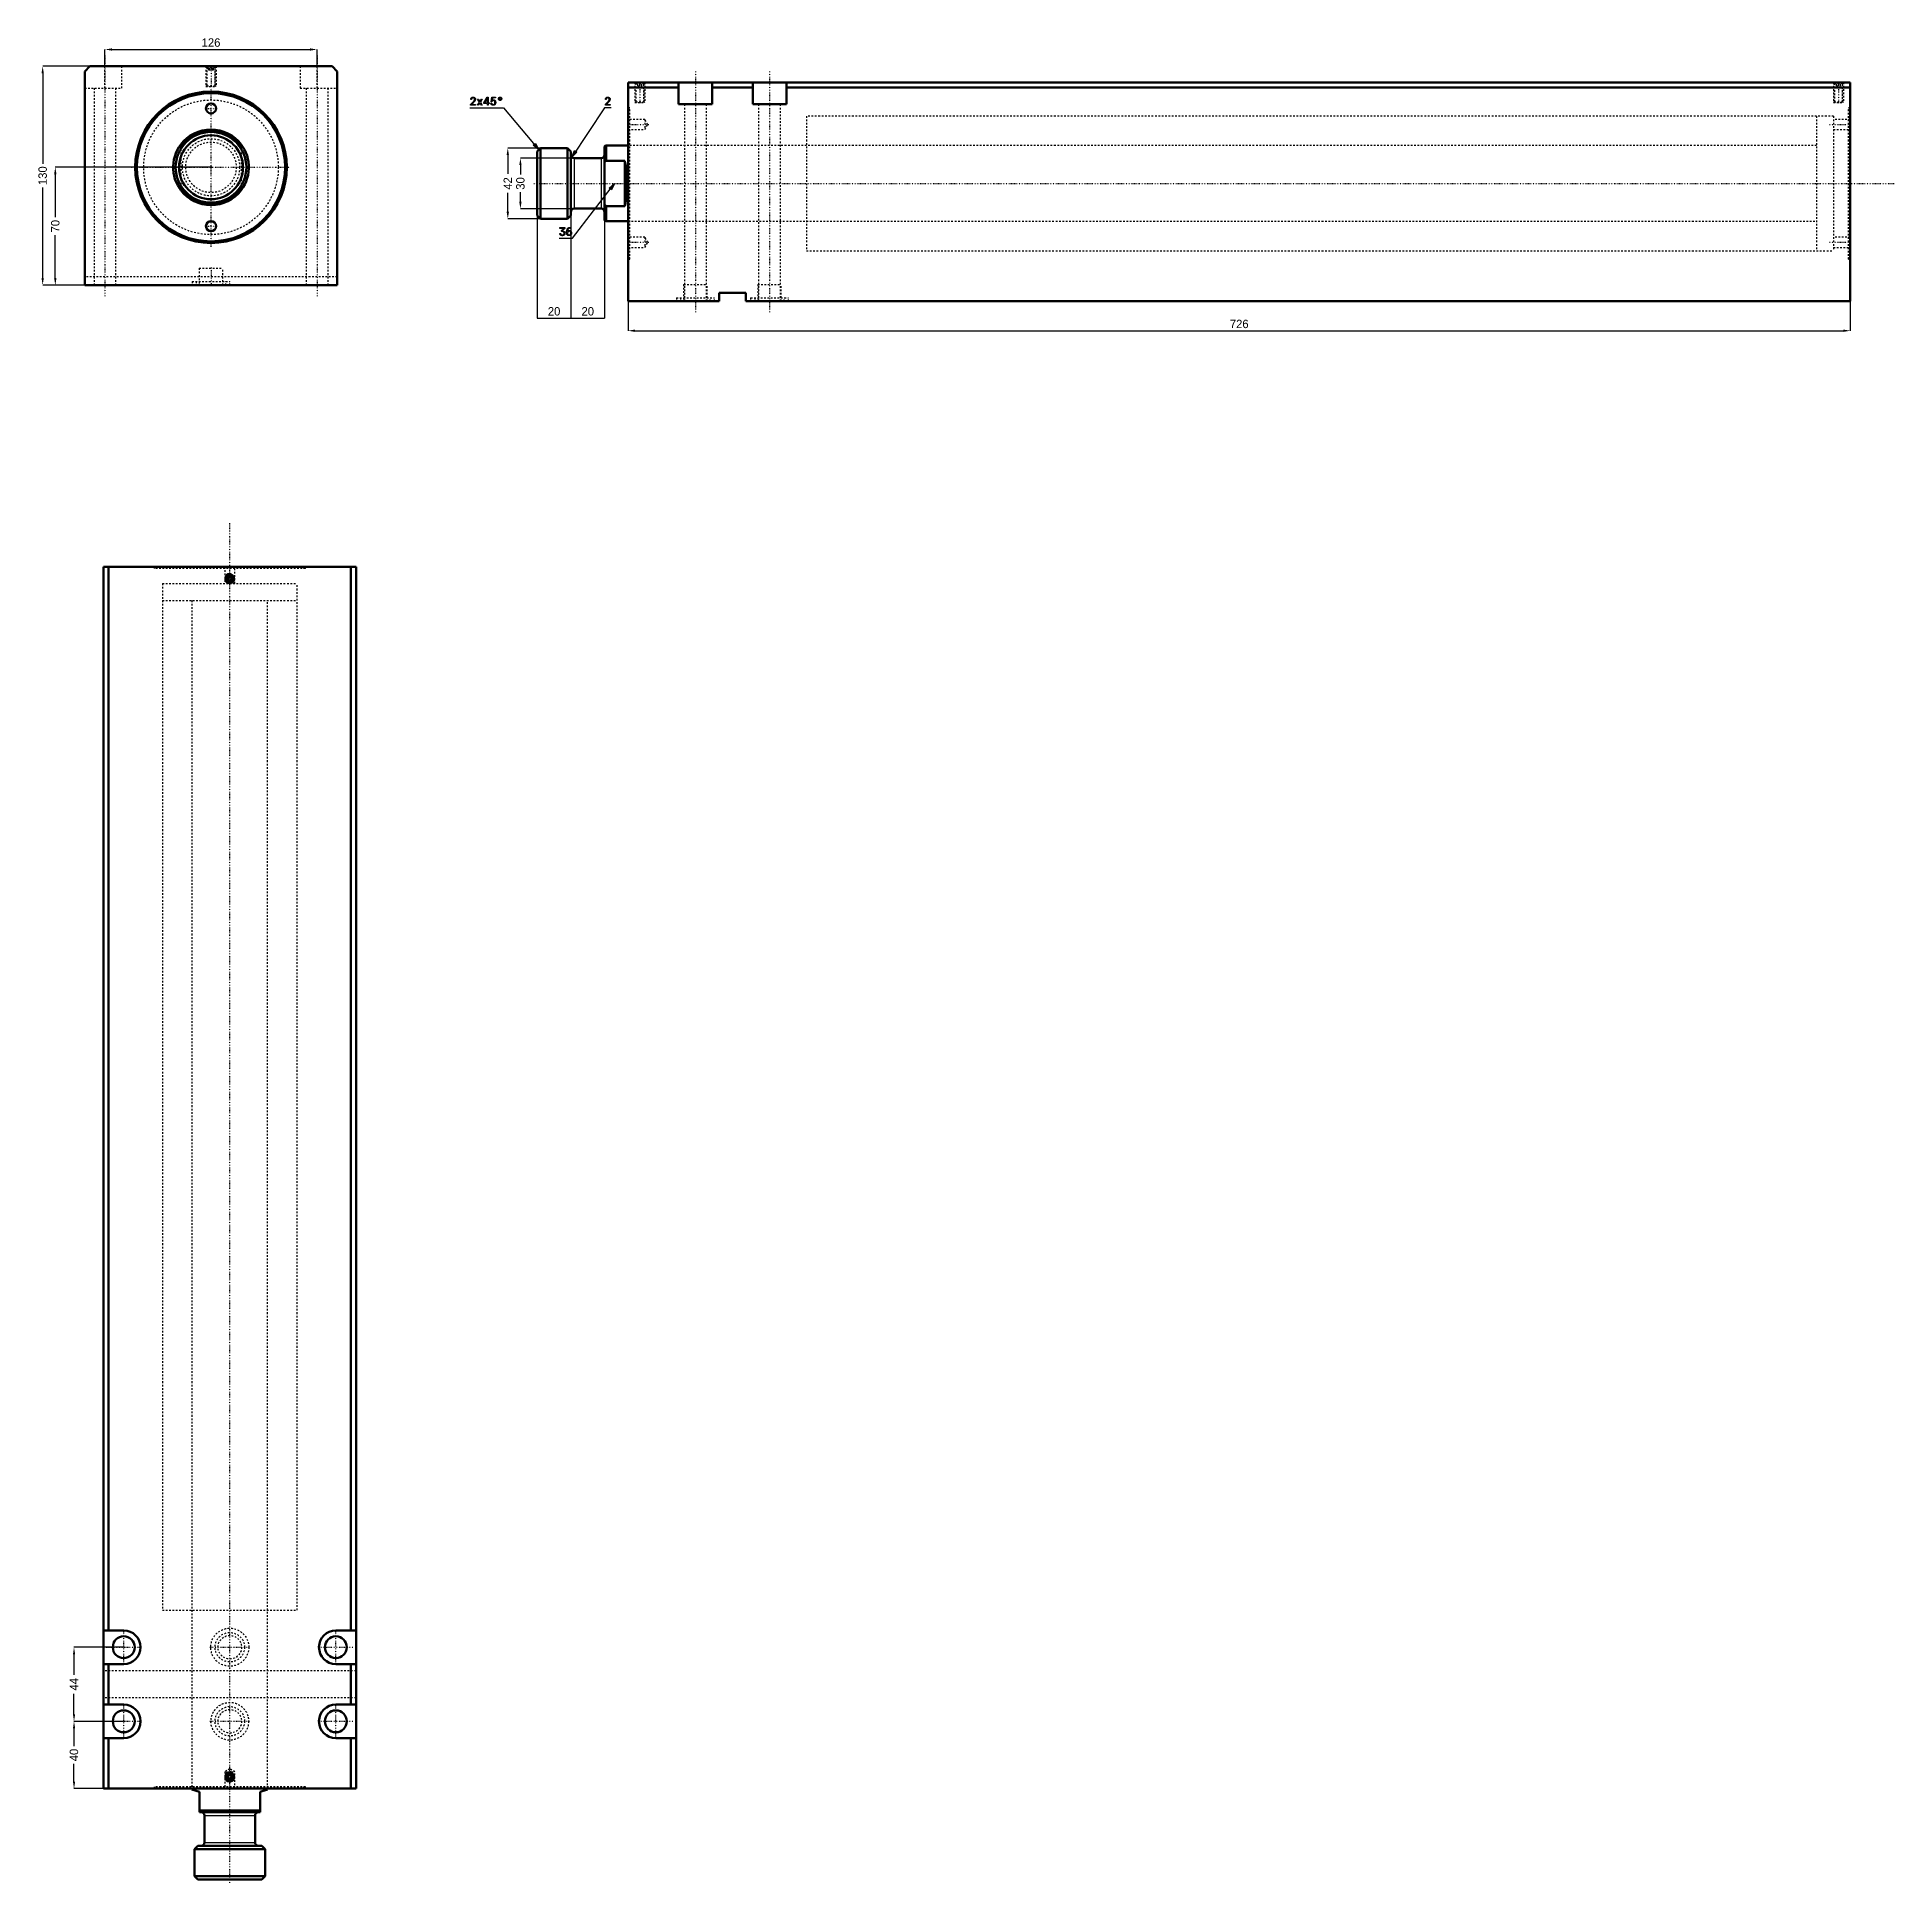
# Model space of a CAD drawing. Header units: millimetres. Extents: x -103 to 1000, y -1019 to 77.
import ezdxf

# ---------------------------------------------------------------- set-up
doc = ezdxf.new("R2010")
doc.units = ezdxf.units.MM
doc.linetypes.add('Center', pattern=[1.5, 0.45, -0.5, 0.05, -0.5])
doc.linetypes.add('Dashed', pattern=[2, 1, -1])
for name, color, linetype, lineweight in [('2d ConnectionPoints', 7, 'Continuous', 50), ('AM_0', 7, 'Continuous', 50), ('AM_4', 3, 'Continuous', 25), ('AM_5', 3, 'Continuous', 25), ('AM_7', 7, 'Center', 25), ('AM_9', 6, 'Dashed', 25)]:
    doc.layers.add(name, color=color, linetype=linetype, lineweight=lineweight)
doc.dimstyles.new('ISO-25', dxfattribs={"dimtxt": 2.5, "dimasz": 2.5, "dimexe": 1.25, "dimexo": 0.625, "dimtad": 1, "dimtxsty": 'Standard', "dimcen": 2.5, "dimadec": 0, "dimazin": 0, "dimtfac": 1, "dimtmove": 0, "dimatfit": 3, "dimfxl": 0, "dimarcsym": 0})

# ---------------------------------------------------------------- blocks, each defined once
blk = doc.blocks.new('1_JECX_MF_TLA_80_600_0_rod__0_in_JECX_MF_160_TLA_80_600_0__0')
at = {"layer": 'AM_0'}
for p, q in [((-18, 10.8), (-18, 13.5)), ((18, 13.5), (18, 10.8)), ((-18, -13.5), (-18, -10.8)), ((18, -10.8), (18, -13.5))]:
    blk.add_line(p, q, dxfattribs=at)
for points in [[(-18, 13.5), (-19.1, 11.9), (-20.1, 10.2), (-20.9, 8.4), (-21.5, 6.5), (-22, 4.6), (-22.3, 2.7), (-22.5, 0.7), (-22.5, -1.2), (-22.3, -3.2), (-21.9, -5.1), (-21.4, -7), (-20.7, -8.8), (-19.8, -10.6), (-18.8, -12.3), (-18, -13.5)], [(18, -13.5), (19.1, -11.9), (20.1, -10.2), (20.9, -8.4), (21.5, -6.5), (22, -4.6), (22.3, -2.7), (22.5, -0.7), (22.5, 1.2), (22.3, 3.2), (21.9, 5.1), (21.4, 7), (20.7, 8.8), (19.8, 10.6), (18.8, 12.3), (18, 13.5)]]:
    blk.add_lwpolyline(points, dxfattribs=at)
for radius in [21, 19]:
    blk.add_circle((0, 0), radius, dxfattribs=at)
for radius, start, end in [(22.5, 36.8699, 143.1301), (22, 35.0968, 144.9032), (22, 215.0968, 324.9032), (22.5, 216.8699, 323.1301)]:
    blk.add_arc((0, 0), radius, start, end, dxfattribs=at)
at = {"layer": 'AM_9'}
for p, q in [((-18, 10.8), (-18, -10.8)), ((18, 10.8), (18, -10.8))]:
    blk.add_line(p, q, dxfattribs=at)
for radius in [17, 15]:
    blk.add_circle((0, 0), radius, dxfattribs=at)
blk = doc.blocks.new('2_JECX_MF_EXLA_80_600_0_body__0_in_JECX_MF_160_TLA_80_600_0__0')
at = {"layer": 'AM_0'}
for p, q in [((-72, 60), (-75, 57)), ((-75, 57), (-75, -70)), ((72, 60), (-72, 60)), ((75, 57), (72, 60)), ((75, -70), (75, 57)), ((-75, -70), (75, -70))]:
    blk.add_line(p, q, dxfattribs=at)
for centre, radius in [((0, 0), 45), ((0, 0), 44), ((0, 35), 3), ((0, -35), 3)]:
    blk.add_circle(centre, radius, dxfattribs=at)
at = {"layer": 'AM_5', "linetype": 'Dashed'}
for p, q in [((-3, 60), (-3, 48)), ((3, 60), (3, 48))]:
    blk.add_line(p, q, dxfattribs=at)
at = {"layer": 'AM_7'}
for p, q in [((-63, 66.5), (-63, -76.5)), ((63, 66.5), (63, -76.5)), ((0, 60.6), (0, 47.4)), ((0, -47.2), (0, 47.2)), ((-3.2, 35), (3.1, 35)), ((-47.2, 0), (47.2, 0)), ((-3.2, -35), (3.1, -35)), ((0, -59.5), (0, -70.5))]:
    blk.add_line(p, q, dxfattribs=at)
at = {"layer": 'AM_9'}
for p, q in [((-63, 47), (-63, 60)), ((-53, 47), (-53, 60)), ((-3, 60), (-2.5, 59.5)), ((-2.5, 59.5), (-2.5, 48.5)), ((-2.5, 59.5), (2.5, 59.5)), ((-1.9, 60), (-2.4, 59.5)), ((-2.4, 59.5), (2.4, 59.5)), ((-2.4, 59.5), (-2.4, 48)), ((-1.4, 58), (-1.4, 60)), ((-1.4, 58), (1.4, 58)), ((-0.7, 58), (-0.7, 60)), ((0.7, 58), (0.7, 60)), ((1.4, 58), (1.4, 60)), ((2.4, 59.5), (1.9, 60)), ((2.4, 48), (2.4, 59.5)), ((2.5, 59.5), (3, 60)), ((2.5, 48.5), (2.5, 59.5)), ((53, 60), (53, 47)), ((63, 47), (63, 60)), ((-75, 47), (-53, 47)), ((-69.5, 47), (-69.5, -70)), ((-56.5, -70), (-56.5, 47)), ((-2.5, 48.5), (-3, 48)), ((-3, 48), (3, 48)), ((-2.5, 48.5), (2.5, 48.5)), ((3, 48), (2.5, 48.5)), ((53, 47), (75, 47)), ((56.5, 47), (56.5, -70)), ((69.5, -70), (69.5, 47)), ((75, -65), (-75, -65)), ((-7, -60), (7, -60)), ((-7, -60), (-7, -70)), ((7, -70), (7, -60)), ((-11.2, -67.9), (11.2, -67.9)), ((-11.2, -67.9), (-11.2, -70)), ((-8.8, -67.9), (-8.8, -70)), ((8.8, -70), (8.8, -67.9)), ((11.2, -70), (11.2, -67.9))]:
    blk.add_line(p, q, dxfattribs=at)
blk.add_circle((0, 0), 40, dxfattribs=at)
blk = doc.blocks.new('*D3')
at = {"layer": 'AM_5', "color": 0, "lineweight": -2}
for p, q in [((-63, 60), (-63, 70)), ((-58.8, 70), (58.8, 70)), ((63, 60), (63, 70))]:
    blk.add_line(p, q, dxfattribs=at)
at = {"layer": 'AM_5', "color": 0}
for points in [[(-58.8, 70.7), (-58.8, 69.3), (-63, 70)], [(58.8, 69.3), (58.8, 70.7), (63, 70)]]:
    blk.add_solid(points, dxfattribs=at)
at = {"layer": 'Defpoints', "color": 0}
for p in [(63, 70), (-63, 60), (63, 60)]:
    blk.add_point(p, dxfattribs=at)
at = {"layer": 'AM_5', "color": 0, "insert": (0, 74.1), "char_height": 5, "attachment_point": 5}
blk.add_mtext('126', dxfattribs=at)
blk = doc.blocks.new('*D4')
at = {"layer": 'AM_5', "color": 0, "lineweight": -2}
for p, q in [((-72, 60), (-100, 60)), ((-100, 55.8), (-100, 2)), ((-100, -65.8), (-100, -12)), ((-75, -70), (-100, -70))]:
    blk.add_line(p, q, dxfattribs=at)
at = {"layer": 'AM_5', "color": 0}
for points in [[(-99.3, 55.8), (-100.7, 55.8), (-100, 60)], [(-100.7, -65.8), (-99.3, -65.8), (-100, -70)]]:
    blk.add_solid(points, dxfattribs=at)
at = {"layer": 'Defpoints', "color": 0}
for p in [(-72, 60), (-100, -70), (-75, -70)]:
    blk.add_point(p, dxfattribs=at)
at = {"layer": 'AM_5', "color": 0, "insert": (-100, -5), "char_height": 5, "attachment_point": 5, "rotation": 90}
blk.add_mtext('130', dxfattribs=at)
blk = doc.blocks.new('*D5')
at = {"layer": 'AM_5', "color": 0, "lineweight": -2}
for p, q in [((0, 0), (-92.5, 0)), ((-92.5, -4.2), (-92.5, -29.7)), ((-92.5, -65.8), (-92.5, -40.3)), ((-75, -70), (-92.5, -70))]:
    blk.add_line(p, q, dxfattribs=at)
at = {"layer": 'AM_5', "color": 0}
for points in [[(-91.8, -4.2), (-93.2, -4.2), (-92.5, 0)], [(-93.2, -65.8), (-91.8, -65.8), (-92.5, -70)]]:
    blk.add_solid(points, dxfattribs=at)
at = {"layer": 'Defpoints', "color": 0}
for p in [(0, 0), (-92.5, -70), (-75, -70)]:
    blk.add_point(p, dxfattribs=at)
at = {"layer": 'AM_5', "color": 0, "insert": (-92.5, -35), "char_height": 5, "attachment_point": 5, "rotation": 90}
blk.add_mtext('70', dxfattribs=at)
blk = doc.blocks.new('1_JECX_MF_TLA_80_600_0_rod__0_in_JECX_MF_160_TLA_80_600_0__4')
at = {"layer": 'AM_0'}
for p, q in [((-22.5, 0), (-22.5, -0.5)), ((22.5, -0.5), (22.5, 0)), ((-18, -2), (-22.5, -0.5)), ((-18, -14), (-18, -2)), ((22.5, -0.5), (18, -2)), ((18, -2), (18, -14)), ((-18, -13), (18, -13)), ((-18, -14), (18, -14)), ((-15, -16), (-15, -32)), ((15, -32), (15, -16)), ((-19, -34), (-21, -36)), ((-21, -36), (21, -36)), ((-21, -36), (-21, -52)), ((-19, -34), (19, -34)), ((21, -36), (19, -34)), ((21, -52), (21, -36)), ((-21, -52), (-19, -54)), ((-21, -52), (21, -52)), ((-19, -54), (19, -54)), ((19, -54), (21, -52))]:
    blk.add_line(p, q, dxfattribs=at)
for centre, start, end in [((-17, -16), 0, 90), ((17, -16), 90, 180), ((-17, -32), 270, 360), ((17, -32), 180, 270)]:
    blk.add_arc(centre, 2, start, end, dxfattribs=at)
at = {"layer": 'AM_4'}
for p, q in [((-15, -16), (15, -16)), ((-15, -32), (15, -32))]:
    blk.add_line(p, q, dxfattribs=at)
at = {"layer": 'AM_7'}
blk.add_line((0, -56), (0, 752.5), dxfattribs=at)
at = {"layer": 'AM_9'}
for p, q in [((-40, 716), (40, 716)), ((-40, 716), (-40, 706)), ((40, 706), (40, 716)), ((-40, 706), (40, 706)), ((-22.5, 706), (-22.5, 0)), ((22.5, 0), (22.5, 706))]:
    blk.add_line(p, q, dxfattribs=at)
blk = doc.blocks.new('2_JECX_MF_EXLA_80_600_0_body__0_in_JECX_MF_160_TLA_80_600_0__4')
at = {"layer": 'AM_0'}
for p, q in [((75, 726), (-75, 726)), ((-75, 726), (-75, 0)), ((-72, 726), (-72, 94)), ((-0.7, 720.2), (-1.4, 719)), ((-1.4, 719), (-0.7, 717.8)), ((0.7, 720.2), (-0.7, 720.2)), ((-0.7, 717.8), (0.7, 717.8)), ((1.4, 719), (0.7, 720.2)), ((0.7, 717.8), (1.4, 719)), ((72, 726), (72, 94)), ((75, 726), (75, 0)), ((-63, 94), (-75, 94)), ((75, 94), (63, 94)), ((-75, 74), (-63, 74)), ((-72, 74), (-72, 50)), ((63, 74), (75, 74)), ((72, 74), (72, 50)), ((-63, 50), (-75, 50)), ((75, 50), (63, 50)), ((-75, 30), (-63, 30)), ((-72, 30), (-72, 0)), ((63, 30), (75, 30)), ((72, 30), (72, 0)), ((75, 0), (-75, 0)), ((-0.7, 8.3), (-1.4, 7)), ((-1.4, 7), (-0.7, 5.8)), ((0.7, 8.3), (-0.7, 8.3)), ((-0.7, 5.8), (0.7, 5.8)), ((1.4, 7), (0.7, 8.3)), ((0.7, 5.8), (1.4, 7))]:
    blk.add_line(p, q, dxfattribs=at)
for centre, radius in [((0, 719), 2.46), ((0, 719), 2.4), ((0, 719), 1.9), ((-63, 84), 6.5), ((63, 84), 6.5), ((-63, 40), 6.5), ((63, 40), 6.5), ((0, 7), 2.46), ((0, 7), 2.4), ((0, 7), 1.9)]:
    blk.add_circle(centre, radius, dxfattribs=at)
for centre, start, end in [((-63, 84), 270, 90), ((63, 84), 90, 270), ((-63, 40), 270, 90), ((63, 40), 90, 270)]:
    blk.add_arc(centre, 10, start, end, dxfattribs=at)
at = {"layer": 'AM_5'}
for centre in [(0, 719), (0, 7)]:
    blk.add_arc(centre, 3, 75, 15, dxfattribs=at)
at = {"layer": 'AM_7'}
for p, q in [((-3.2, 719), (3.1, 719)), ((-63, 73.5), (-63, 94.5)), ((63, 73.5), (63, 94.5)), ((-73.5, 84), (-52.5, 84)), ((-11.8, 84), (11.8, 84)), ((52.5, 84), (73.5, 84)), ((-63, 29.5), (-63, 50.5)), ((63, 29.5), (63, 50.5)), ((-73.5, 40), (-52.5, 40)), ((-11.8, 40), (11.8, 40)), ((52.5, 40), (73.5, 40)), ((-3.2, 7), (3.1, 7))]:
    blk.add_line(p, q, dxfattribs=at)
at = {"layer": 'AM_9'}
for p, q in [((-45, 726), (-45, 725)), ((45, 725), (-45, 725)), ((-44, 726), (-44, 725)), ((-3, 726), (-3, 716)), ((3, 716), (3, 726)), ((44, 725), (44, 726)), ((45, 725), (45, 726)), ((-40, 716), (40, 716)), ((-40, 716), (-40, 106)), ((40, 106), (40, 716)), ((-40, 106), (40, 106)), ((-22.5, 106), (-22.5, 0)), ((22.5, 0), (22.5, 106)), ((75, 70), (-75, 70)), ((75, 54), (-75, 54)), ((0, 11.7), (-3, 10)), ((3, 10), (0, 11.7)), ((45, 1), (-45, 1)), ((-45, 1), (-45, 0)), ((-44, 1), (-44, 0)), ((-3, 10), (-3, 0)), ((-3, 10), (3, 10)), ((3, 0), (3, 10)), ((44, 0), (44, 1)), ((45, 0), (45, 1))]:
    blk.add_line(p, q, dxfattribs=at)
for centre, radius in [((0, 84), 11.3), ((0, 84), 8.75), ((0, 84), 7), ((0, 40), 11.2), ((0, 40), 8.75), ((0, 40), 7)]:
    blk.add_circle(centre, radius, dxfattribs=at)
blk = doc.blocks.new('*D11')
at = {"layer": 'AM_5', "color": 0, "lineweight": -2}
for p, q in [((-51.9, -879.4), (-81.4, -879.4)), ((-81.4, -883.5), (-81.4, -895.7)), ((-81.4, -919.2), (-81.4, -907)), ((-51.9, -923.4), (-81.4, -923.4))]:
    blk.add_line(p, q, dxfattribs=at)
at = {"layer": 'AM_5', "color": 0}
for points in [[(-82, -883.5), (-80.7, -883.5), (-81.4, -879.4)], [(-82, -919.2), (-80.7, -919.2), (-81.4, -923.4)]]:
    blk.add_solid(points, dxfattribs=at)
at = {"layer": 'Defpoints', "color": 0}
for p in [(-81.4, -879.4), (-51.9, -879.4), (-51.9, -923.4)]:
    blk.add_point(p, dxfattribs=at)
at = {"layer": 'AM_5', "color": 0, "insert": (-81.4, -901.4), "char_height": 5, "attachment_point": 5, "rotation": 90}
blk.add_mtext('44', dxfattribs=at)
blk = doc.blocks.new('*D12')
at = {"layer": 'AM_5', "color": 0, "lineweight": -2}
for p, q in [((-51.9, -923.4), (-81.4, -923.4)), ((-81.4, -927.5), (-81.4, -938.1)), ((-81.4, -959.2), (-81.4, -948.6)), ((-63.9, -963.4), (-81.4, -963.4))]:
    blk.add_line(p, q, dxfattribs=at)
at = {"layer": 'AM_5', "color": 0}
for points in [[(-82, -927.5), (-80.7, -927.5), (-81.4, -923.4)], [(-82, -959.2), (-80.7, -959.2), (-81.4, -963.4)]]:
    blk.add_solid(points, dxfattribs=at)
at = {"layer": 'Defpoints', "color": 0}
for p in [(-51.9, -923.4), (-81.4, -963.4), (-63.9, -963.4)]:
    blk.add_point(p, dxfattribs=at)
at = {"layer": 'AM_5', "color": 0, "insert": (-81.4, -943.4), "char_height": 5, "attachment_point": 5, "rotation": 90}
blk.add_mtext('40', dxfattribs=at)
blk = doc.blocks.new('1_JECX_MF_TLA_80_600_0_rod__0_in_JECX_MF_160_TLA_80_600_0__2')
at = {"layer": 'AM_0'}
for p, q in [((-13, 22.5), (-14, 22)), ((0, 22.5), (-13, 22.5)), ((-13, 22.5), (-13, 13.5)), ((-52, 21), (-54, 19)), ((-54, 19), (-54, -19)), ((-36, 21), (-52, 21)), ((-52, 21), (-52, -21)), ((-34, 19), (-36, 21)), ((-36, 21), (-36, -21)), ((-34, 19), (-34, -19)), ((-16, 15), (-32, 15)), ((-14, 22), (-14, -22)), ((-13, 13.5), (-14, 12.6)), ((-2, 13.5), (-13, 13.5)), ((-2, 13.5), (-2, -13.5)), ((-54, -19), (-52, -21)), ((-52, -21), (-36, -21)), ((-36, -21), (-34, -19)), ((-32, -15), (-16, -15)), ((-14, -12.6), (-13, -13.5)), ((-14, -22), (-13, -22.5)), ((-13, -13.5), (-2, -13.5)), ((-13, -13.5), (-13, -22.5)), ((-13, -22.5), (0, -22.5))]:
    blk.add_line(p, q, dxfattribs=at)
blk.add_lwpolyline([(-2, -13.5), (-1.6, -11.9), (-1.3, -10.2), (-1.1, -8.4), (-0.9, -6.5), (-0.7, -4.6), (-0.6, -2.7), (-0.5, -0.7), (-0.5, 1.2), (-0.6, 3.2), (-0.7, 5.1), (-0.9, 7), (-1.1, 8.8), (-1.4, 10.6), (-1.7, 12.3), (-2, 13.5)], dxfattribs=at)
for centre, start, end in [((-32, 17), 180, 270), ((-16, 17), 270, 360), ((-32, -17), 90, 180), ((-16, -17), 0, 90)]:
    blk.add_arc(centre, 2, start, end, dxfattribs=at)
at = {"layer": 'AM_4'}
for p, q in [((-32, 15), (-32, -15)), ((-16, 15), (-16, -15))]:
    blk.add_line(p, q, dxfattribs=at)
at = {"layer": 'AM_7'}
blk.add_line((-56, 0), (752.5, 0), dxfattribs=at)
at = {"layer": 'AM_9'}
for p, q in [((716, 40), (706, 40)), ((706, 40), (706, -40)), ((716, 40), (716, -40)), ((706, 22.5), (0, 22.5)), ((0, -22.5), (706, -22.5)), ((706, -40), (716, -40))]:
    blk.add_line(p, q, dxfattribs=at)
blk = doc.blocks.new('2_JECX_MF_EXLA_80_600_0_body__0_in_JECX_MF_160_TLA_80_600_0__2')
at = {"layer": 'AM_0'}
for p, q in [((0, -70), (0, 60)), ((726, 60), (0, 60)), ((30, 57), (0, 57)), ((30, 60), (30, 47)), ((50, 47), (50, 60)), ((74, 57), (50, 57)), ((74, 60), (74, 47)), ((94, 47), (94, 60)), ((726, 57), (94, 57)), ((726, -70), (726, 60)), ((30, 47), (50, 47)), ((74, 47), (94, 47)), ((54, -65), (54, -70)), ((70, -65), (54, -65)), ((70, -70), (70, -65)), ((54, -70), (0, -70)), ((726, -70), (70, -70))]:
    blk.add_line(p, q, dxfattribs=at)
at = {"layer": 'AM_5', "linetype": 'Dashed'}
for p, q in [((4, 60), (4, 48)), ((10, 60), (10, 48)), ((716, 60), (716, 48)), ((722, 60), (722, 48))]:
    blk.add_line(p, q, dxfattribs=at)
at = {"layer": 'AM_7'}
for p, q in [((40, 66.5), (40, -76.5)), ((84, 66.5), (84, -76.5)), ((7, 60.6), (7, 47.4)), ((719, 60.6), (719, 47.4)), ((-0.6, 35), (12.3, 35)), ((713.7, 35), (726.6, 35)), ((-0.6, -35), (12.3, -35)), ((713.7, -35), (726.6, -35))]:
    blk.add_line(p, q, dxfattribs=at)
at = {"layer": 'AM_9'}
for p, q in [((4, 60), (4.5, 59.5)), ((4.5, 59.5), (4.5, 48.5)), ((4.5, 59.5), (9.5, 59.5)), ((5.1, 60), (4.6, 59.5)), ((4.6, 59.5), (4.6, 48)), ((4.6, 59.5), (9.4, 59.5)), ((5.8, 58), (5.8, 60)), ((5.8, 58), (8.2, 58)), ((7, 58), (7, 60)), ((8.2, 58), (8.2, 60)), ((9.4, 59.5), (8.9, 60)), ((9.4, 48), (9.4, 59.5)), ((9.5, 59.5), (10, 60)), ((9.5, 48.5), (9.5, 59.5)), ((716, 60), (716.5, 59.5)), ((716.5, 59.5), (716.5, 48.5)), ((716.5, 59.5), (721.5, 59.5)), ((717.1, 60), (716.6, 59.5)), ((716.6, 59.5), (721.4, 59.5)), ((716.6, 59.5), (716.6, 48)), ((717.8, 58), (717.8, 60)), ((717.8, 58), (720.2, 58)), ((719, 58), (719, 60)), ((720.2, 58), (720.2, 60)), ((721.4, 59.5), (720.9, 60)), ((721.4, 48), (721.4, 59.5)), ((721.5, 59.5), (722, 60)), ((721.5, 48.5), (721.5, 59.5)), ((1, 45), (0, 45)), ((1, -45), (1, 45)), ((4.5, 48.5), (4, 48)), ((4, 48), (10, 48)), ((4.5, 48.5), (9.5, 48.5)), ((10, 48), (9.5, 48.5)), ((33.5, 47), (33.5, -70)), ((46.5, -70), (46.5, 47)), ((77.5, 47), (77.5, -70)), ((90.5, -70), (90.5, 47)), ((716.5, 48.5), (716, 48)), ((716, 48), (722, 48)), ((716.5, 48.5), (721.5, 48.5)), ((722, 48), (721.5, 48.5)), ((725, -45), (725, 45)), ((726, 45), (725, 45)), ((1, 44), (0, 44)), ((10, 38), (0, 38)), ((11.7, 35), (10, 38)), ((10, 38), (10, 32)), ((10, 32), (11.7, 35)), ((716, 40), (106, 40)), ((106, 40), (106, -40)), ((716, 40), (716, -40)), ((726, 38), (716, 38)), ((726, 44), (725, 44)), ((0, 32), (10, 32)), ((106, 22.5), (0, 22.5)), ((716, 32), (726, 32)), ((0, -22.5), (106, -22.5)), ((10, -32), (0, -32)), ((11.7, -35), (10, -32)), ((10, -32), (10, -38)), ((726, -32), (716, -32)), ((0, -38), (10, -38)), ((0, -44), (1, -44)), ((10, -38), (11.7, -35)), ((106, -40), (716, -40)), ((716, -38), (726, -38)), ((725, -44), (726, -44)), ((0, -45), (1, -45)), ((725, -45), (726, -45)), ((33, -60), (47, -60)), ((33, -60), (33, -70)), ((47, -70), (47, -60)), ((77, -60), (91, -60)), ((77, -60), (77, -70)), ((91, -70), (91, -60)), ((28.8, -67.9), (51.3, -67.9)), ((28.8, -67.9), (28.8, -70)), ((31.2, -67.9), (31.2, -70)), ((48.8, -70), (48.8, -67.9)), ((51.3, -70), (51.3, -67.9)), ((72.8, -67.9), (95.2, -67.9)), ((72.8, -67.9), (72.8, -70)), ((75.2, -67.9), (75.2, -70)), ((92.8, -70), (92.8, -67.9)), ((95.2, -70), (95.2, -67.9))]:
    blk.add_line(p, q, dxfattribs=at)
blk = doc.blocks.new('*D21')
at = {"layer": 'AM_5', "color": 0, "lineweight": -2}
for p, q in [((247.8, -79.6), (247.8, -97.1)), ((973.8, -79.6), (973.8, -97.1)), ((251.9, -97.1), (969.6, -97.1))]:
    blk.add_line(p, q, dxfattribs=at)
at = {"layer": 'AM_5', "color": 0}
for points in [[(251.9, -96.4), (251.9, -97.8), (247.8, -97.1)], [(969.6, -96.4), (969.6, -97.8), (973.8, -97.1)]]:
    blk.add_solid(points, dxfattribs=at)
at = {"layer": 'Defpoints', "color": 0}
for p in [(247.8, -79.6), (973.8, -79.6), (973.8, -97.1)]:
    blk.add_point(p, dxfattribs=at)
at = {"layer": 'AM_5', "color": 0, "insert": (610.8, -93.1), "char_height": 5, "attachment_point": 5}
blk.add_mtext('726', dxfattribs=at)
blk = doc.blocks.new('*D22')
at = {"layer": 'AM_5', "color": 0, "lineweight": -2}
for p, q in [((213.8, -28.6), (213.8, -89.6)), ((233.8, -26.6), (233.8, -89.6)), ((213.8, -89.6), (233.8, -89.6))]:
    blk.add_line(p, q, dxfattribs=at)
at = {"layer": 'Defpoints', "color": 0}
for p in [(213.8, -28.6), (233.8, -26.6), (233.8, -89.6)]:
    blk.add_point(p, dxfattribs=at)
at = {"layer": 'AM_5', "color": 0, "insert": (223.8, -85.6), "char_height": 5, "attachment_point": 5}
blk.add_mtext('20', dxfattribs=at)
blk = doc.blocks.new('*D23')
at = {"layer": 'AM_5', "color": 0, "lineweight": -2}
for p, q in [((193.8, -28.6), (193.8, -89.6)), ((213.8, -28.6), (213.8, -89.6)), ((193.8, -89.6), (213.8, -89.6))]:
    blk.add_line(p, q, dxfattribs=at)
at = {"layer": 'Defpoints', "color": 0}
for p in [(193.8, -28.6), (213.8, -28.6), (213.8, -89.6)]:
    blk.add_point(p, dxfattribs=at)
at = {"layer": 'AM_5', "color": 0, "insert": (203.8, -85.6), "char_height": 5, "attachment_point": 5}
blk.add_mtext('20', dxfattribs=at)
blk = doc.blocks.new('*D24')
at = {"layer": 'AM_5', "color": 0, "lineweight": -2}
for p, q in [((195.8, 11.4), (176.3, 11.4)), ((176.3, 7.3), (176.3, -3.9)), ((176.3, -26.4), (176.3, -15.2)), ((195.8, -30.6), (176.3, -30.6))]:
    blk.add_line(p, q, dxfattribs=at)
at = {"layer": 'AM_5', "color": 0}
for points in [[(175.6, 7.3), (177, 7.3), (176.3, 11.4)], [(175.6, -26.4), (177, -26.4), (176.3, -30.6)]]:
    blk.add_solid(points, dxfattribs=at)
at = {"layer": 'Defpoints', "color": 0}
for p in [(176.3, 11.4), (195.8, 11.4), (195.8, -30.6)]:
    blk.add_point(p, dxfattribs=at)
at = {"layer": 'AM_5', "color": 0, "insert": (176.3, -9.6), "char_height": 5, "attachment_point": 5, "rotation": 90}
blk.add_mtext('42', dxfattribs=at)
blk = doc.blocks.new('*D25')
at = {"layer": 'AM_5', "color": 0, "lineweight": -2}
for p, q in [((215.8, 5.4), (183.8, 5.4)), ((183.8, 1.3), (183.8, -4.3)), ((183.8, -20.4), (183.8, -14.8)), ((215.8, -24.6), (183.8, -24.6))]:
    blk.add_line(p, q, dxfattribs=at)
at = {"layer": 'AM_5', "color": 0}
for points in [[(183.1, 1.3), (184.5, 1.3), (183.8, 5.4)], [(183.1, -20.4), (184.5, -20.4), (183.8, -24.6)]]:
    blk.add_solid(points, dxfattribs=at)
at = {"layer": 'Defpoints', "color": 0}
for p in [(183.8, 5.4), (215.8, 5.4), (215.8, -24.6)]:
    blk.add_point(p, dxfattribs=at)
at = {"layer": 'AM_5', "color": 0, "insert": (183.8, -9.6), "char_height": 5, "attachment_point": 5, "rotation": 90}
blk.add_mtext('30', dxfattribs=at)

msp = doc.modelspace()

# ---------------------------------------------------------------- linework, layer by layer
at = {"layer": '2d ConnectionPoints'}
for p in [(0, 0), (247.769, -9.578), (11.147, -963.369)]:
    msp.add_point(p, dxfattribs=at)
at = {"layer": 'AM_5'}
for p, q in [((153.769, 35.422), (173.769, 35.422)), ((173.769, 35.422), (194.769, 10.422)), ((233.769, 35.422), (214.355, 6.008)), ((237.769, 35.422), (233.769, 35.422)), ((214.769, -42.078), (239.769, -9.578)), ((206.769, -42.078), (214.769, -42.078))]:
    msp.add_line(p, q, dxfattribs=at)
for points in [[(154.416, 37.533), (154.416, 37.533), (154.63, 37.729), (154.935, 38.015), (154.935, 38.015), (155.221, 38.291), (155.401, 38.471), (155.401, 38.471), (155.573, 38.652), (155.82, 38.936), (155.82, 38.936), (156.053, 39.236), (156.2, 39.444), (156.2, 39.444), (156.33, 39.652), (156.471, 39.948), (156.471, 39.948), (156.547, 40.225), (156.561, 40.4), (156.561, 40.4), (156.557, 40.498), (156.533, 40.636), (156.533, 40.636), (156.49, 40.765), (156.451, 40.845), (156.451, 40.845), (156.403, 40.919), (156.319, 41.018), (156.319, 41.018), (156.221, 41.101), (156.147, 41.147), (156.147, 41.147), (156.067, 41.186), (155.942, 41.228), (155.942, 41.228), (155.807, 41.25), (155.713, 41.254), (155.713, 41.254), (155.609, 41.25), (155.461, 41.227), (155.461, 41.227), (155.324, 41.184), (155.238, 41.144), (155.238, 41.144), (155.159, 41.096), (155.053, 41.009), (155.053, 41.009), (154.964, 40.904), (154.913, 40.824), (154.913, 40.824), (154.871, 40.737), (154.826, 40.595), (154.826, 40.595), (154.801, 40.44), (154.796, 40.328), (154.309, 40.328), (154.309, 40.328), (154.316, 40.495), (154.356, 40.727), (154.356, 40.727), (154.429, 40.938), (154.497, 41.066), (154.497, 41.066), (154.578, 41.184), (154.719, 41.337), (154.719, 41.337), (154.883, 41.464), (155.006, 41.534), (155.006, 41.534), (155.137, 41.591), (155.343, 41.653), (155.343, 41.653), (155.561, 41.687), (155.713, 41.693), (155.713, 41.693), (155.855, 41.687), (156.061, 41.656), (156.061, 41.656), (156.259, 41.598), (156.386, 41.544), (156.386, 41.544), (156.505, 41.478), (156.666, 41.359), (156.666, 41.359), (156.805, 41.215), (156.884, 41.105), (156.884, 41.105), (156.952, 40.985), (157.025, 40.79), (157.025, 40.79), (157.064, 40.576), (157.071, 40.422), (157.071, 40.422), (157.06, 40.249), (157.002, 39.983), (157.002, 39.983), (156.895, 39.709), (156.795, 39.522), (156.795, 39.522), (156.681, 39.336), (156.496, 39.068), (156.496, 39.068), (156.294, 38.811), (156.15, 38.646), (156.15, 38.646), (155.995, 38.479), (155.735, 38.208), (155.735, 38.208), (155.442, 37.913), (155.229, 37.702), (154.884, 37.364), (157.211, 37.361), (157.211, 36.922), (154.244, 36.922), (154.244, 37.377), (154.416, 37.533)], [(159.44, 38.706), (158.341, 40.497), (158.91, 40.497), (159.729, 39.142), (160.59, 40.497), (161.107, 40.497), (160.022, 38.749), (161.159, 36.922), (160.584, 36.922), (159.719, 38.326), (158.806, 36.922), (158.28, 36.922), (159.44, 38.706)], [(164.194, 37.962), (162.088, 37.962), (162.088, 38.385), (164.005, 41.635), (164.649, 41.635), (164.649, 38.401), (165.351, 38.401), (165.351, 37.962), (164.649, 37.962), (164.649, 36.922), (164.194, 36.922), (164.194, 37.962)], [(164.2, 38.401), (164.2, 41.089), (162.647, 38.401), (164.2, 38.401)], [(167.651, 36.864), (167.651, 36.864), (167.504, 36.869), (167.295, 36.895), (167.295, 36.895), (167.099, 36.944), (166.975, 36.989), (166.975, 36.989), (166.859, 37.044), (166.703, 37.149), (166.703, 37.149), (166.569, 37.277), (166.492, 37.377), (166.492, 37.377), (166.428, 37.488), (166.357, 37.675), (166.357, 37.675), (166.319, 37.886), (166.312, 38.04), (166.819, 38.04), (166.819, 38.04), (166.828, 37.894), (166.878, 37.704), (166.878, 37.704), (166.97, 37.547), (167.055, 37.462), (167.055, 37.462), (167.155, 37.392), (167.326, 37.315), (167.326, 37.315), (167.524, 37.275), (167.671, 37.267), (167.671, 37.267), (167.796, 37.274), (167.968, 37.31), (167.968, 37.31), (168.12, 37.377), (168.21, 37.439), (168.21, 37.439), (168.291, 37.512), (168.396, 37.638), (168.396, 37.638), (168.48, 37.783), (168.525, 37.891), (168.525, 37.891), (168.562, 38.005), (168.601, 38.183), (168.601, 38.183), (168.622, 38.371), (168.626, 38.502), (168.626, 38.502), (168.622, 38.621), (168.602, 38.795), (168.602, 38.795), (168.564, 38.961), (168.529, 39.069), (168.529, 39.069), (168.486, 39.171), (168.406, 39.308), (168.406, 39.308), (168.308, 39.427), (168.233, 39.496), (168.233, 39.496), (168.15, 39.555), (168.011, 39.618), (168.011, 39.618), (167.855, 39.652), (167.742, 39.659), (167.742, 39.659), (167.621, 39.651), (167.451, 39.609), (167.451, 39.609), (167.294, 39.532), (167.196, 39.46), (167.196, 39.46), (167.107, 39.375), (166.998, 39.226), (166.998, 39.226), (166.916, 39.05), (166.878, 38.918), (166.384, 38.918), (166.722, 41.648), (169.016, 41.648), (169.016, 41.225), (167.183, 41.225), (166.975, 39.662), (166.975, 39.662), (167.044, 39.746), (167.151, 39.856), (167.151, 39.856), (167.264, 39.946), (167.342, 39.995), (167.342, 39.995), (167.424, 40.035), (167.558, 40.079), (167.558, 40.079), (167.703, 40.103), (167.807, 40.107), (167.807, 40.107), (167.966, 40.099), (168.189, 40.054), (168.189, 40.054), (168.392, 39.97), (168.516, 39.893), (168.516, 39.893), (168.629, 39.801), (168.779, 39.64), (168.779, 39.64), (168.902, 39.451), (168.971, 39.309), (168.971, 39.309), (169.027, 39.159), (169.088, 38.92), (169.088, 38.92), (169.12, 38.666), (169.127, 38.489), (169.127, 38.489), (169.119, 38.302), (169.08, 38.038), (169.08, 38.038), (169.008, 37.794), (168.941, 37.642), (168.941, 37.642), (168.861, 37.501), (168.719, 37.314), (168.719, 37.314), (168.549, 37.157), (168.421, 37.068), (168.421, 37.068), (168.283, 36.995), (168.061, 36.915), (168.061, 36.915), (167.821, 36.872), (167.651, 36.864)], [(171.726, 39.717), (171.726, 39.717), (171.623, 39.723), (171.476, 39.751), (171.476, 39.751), (171.335, 39.804), (171.245, 39.852), (171.245, 39.852), (171.16, 39.91), (171.047, 40.011), (171.047, 40.011), (170.949, 40.129), (170.894, 40.218), (170.894, 40.218), (170.847, 40.312), (170.796, 40.458), (170.796, 40.458), (170.769, 40.612), (170.764, 40.718), (170.764, 40.718), (170.769, 40.825), (170.796, 40.978), (170.796, 40.978), (170.847, 41.125), (170.894, 41.219), (170.894, 41.219), (170.949, 41.307), (171.047, 41.426), (171.047, 41.426), (171.16, 41.527), (171.245, 41.584), (171.245, 41.584), (171.335, 41.633), (171.476, 41.686), (171.476, 41.686), (171.623, 41.714), (171.726, 41.719), (171.726, 41.719), (171.828, 41.714), (171.976, 41.686), (171.976, 41.686), (172.116, 41.633), (172.205, 41.584), (172.205, 41.584), (172.289, 41.527), (172.402, 41.426), (172.402, 41.426), (172.498, 41.308), (172.553, 41.22), (172.553, 41.22), (172.599, 41.127), (172.649, 40.98), (172.649, 40.98), (172.676, 40.826), (172.681, 40.718), (172.681, 40.718), (172.676, 40.611), (172.649, 40.456), (172.649, 40.456), (172.599, 40.31), (172.553, 40.216), (172.553, 40.216), (172.498, 40.128), (172.402, 40.011), (172.402, 40.011), (172.289, 39.91), (172.205, 39.852), (172.205, 39.852), (172.116, 39.804), (171.976, 39.751), (171.976, 39.751), (171.828, 39.723), (171.726, 39.717)], [(171.726, 40.114), (171.726, 40.114), (171.787, 40.117), (171.876, 40.134), (171.876, 40.134), (171.961, 40.166), (172.015, 40.195), (172.015, 40.195), (172.066, 40.23), (172.135, 40.291), (172.135, 40.291), (172.193, 40.362), (172.226, 40.416), (172.226, 40.416), (172.254, 40.473), (172.285, 40.561), (172.285, 40.561), (172.301, 40.654), (172.304, 40.718), (172.304, 40.718), (172.301, 40.782), (172.285, 40.875), (172.285, 40.875), (172.254, 40.964), (172.226, 41.02), (172.226, 41.02), (172.193, 41.074), (172.135, 41.146), (172.135, 41.146), (172.066, 41.207), (172.015, 41.241), (172.015, 41.241), (171.961, 41.271), (171.876, 41.302), (171.876, 41.302), (171.787, 41.319), (171.726, 41.323), (171.726, 41.323), (171.664, 41.319), (171.575, 41.302), (171.575, 41.302), (171.49, 41.271), (171.435, 41.241), (171.435, 41.241), (171.383, 41.207), (171.314, 41.146), (171.314, 41.146), (171.255, 41.074), (171.22, 41.02), (171.22, 41.02), (171.192, 40.964), (171.161, 40.875), (171.161, 40.875), (171.144, 40.782), (171.141, 40.718), (171.141, 40.718), (171.144, 40.654), (171.161, 40.561), (171.161, 40.561), (171.192, 40.473), (171.22, 40.416), (171.22, 40.416), (171.255, 40.362), (171.314, 40.291), (171.314, 40.291), (171.383, 40.23), (171.435, 40.195), (171.435, 40.195), (171.49, 40.166), (171.575, 40.134), (171.575, 40.134), (171.664, 40.117), (171.726, 40.114)], [(234.416, 37.533), (234.416, 37.533), (234.63, 37.729), (234.935, 38.015), (234.935, 38.015), (235.221, 38.291), (235.401, 38.471), (235.401, 38.471), (235.573, 38.652), (235.82, 38.936), (235.82, 38.936), (236.053, 39.236), (236.2, 39.444), (236.2, 39.444), (236.33, 39.652), (236.471, 39.948), (236.471, 39.948), (236.547, 40.225), (236.561, 40.4), (236.561, 40.4), (236.557, 40.498), (236.533, 40.636), (236.533, 40.636), (236.49, 40.765), (236.451, 40.845), (236.451, 40.845), (236.403, 40.919), (236.319, 41.018), (236.319, 41.018), (236.221, 41.101), (236.147, 41.147), (236.147, 41.147), (236.067, 41.186), (235.942, 41.228), (235.942, 41.228), (235.807, 41.25), (235.713, 41.254), (235.713, 41.254), (235.609, 41.25), (235.461, 41.227), (235.461, 41.227), (235.324, 41.184), (235.238, 41.144), (235.238, 41.144), (235.159, 41.096), (235.053, 41.009), (235.053, 41.009), (234.964, 40.904), (234.913, 40.824), (234.913, 40.824), (234.871, 40.737), (234.826, 40.595), (234.826, 40.595), (234.801, 40.44), (234.796, 40.328), (234.309, 40.328), (234.309, 40.328), (234.316, 40.495), (234.356, 40.727), (234.356, 40.727), (234.429, 40.938), (234.497, 41.066), (234.497, 41.066), (234.578, 41.184), (234.719, 41.337), (234.719, 41.337), (234.883, 41.464), (235.006, 41.534), (235.006, 41.534), (235.137, 41.591), (235.343, 41.653), (235.343, 41.653), (235.561, 41.687), (235.713, 41.693), (235.713, 41.693), (235.855, 41.687), (236.061, 41.656), (236.061, 41.656), (236.259, 41.598), (236.386, 41.544), (236.386, 41.544), (236.505, 41.478), (236.666, 41.359), (236.666, 41.359), (236.805, 41.215), (236.884, 41.105), (236.884, 41.105), (236.952, 40.985), (237.025, 40.79), (237.025, 40.79), (237.064, 40.576), (237.071, 40.422), (237.071, 40.422), (237.06, 40.249), (237.002, 39.983), (237.002, 39.983), (236.895, 39.709), (236.795, 39.522), (236.795, 39.522), (236.681, 39.336), (236.496, 39.068), (236.496, 39.068), (236.294, 38.811), (236.15, 38.646), (236.15, 38.646), (235.995, 38.479), (235.735, 38.208), (235.735, 38.208), (235.442, 37.913), (235.229, 37.702), (234.884, 37.364), (237.211, 37.361), (237.211, 36.922), (234.244, 36.922), (234.244, 37.377), (234.416, 37.533)], [(194.769, 10.422), (191.451, 13.077), (192.727, 14.149), (194.769, 10.422)], [(214.355, 6.008), (215.955, 9.945), (217.346, 9.026), (214.355, 6.008)], [(239.769, -9.578), (237.889, -13.388), (236.568, -12.372), (239.769, -9.578)], [(207.702, -39.271), (207.702, -39.271), (207.708, -39.381), (207.737, -39.536), (207.737, -39.536), (207.79, -39.678), (207.84, -39.765), (207.84, -39.765), (207.899, -39.846), (208.001, -39.952), (208.001, -39.952), (208.12, -40.041), (208.209, -40.09), (208.209, -40.09), (208.303, -40.131), (208.448, -40.176), (208.448, -40.176), (208.599, -40.199), (208.703, -40.204), (208.703, -40.204), (208.813, -40.199), (208.974, -40.175), (208.974, -40.175), (209.127, -40.13), (209.226, -40.089), (209.226, -40.089), (209.32, -40.039), (209.446, -39.949), (209.446, -39.949), (209.554, -39.842), (209.616, -39.76), (209.616, -39.76), (209.669, -39.673), (209.726, -39.532), (209.726, -39.532), (209.757, -39.379), (209.763, -39.271), (209.763, -39.271), (209.754, -39.118), (209.711, -38.905), (209.711, -38.905), (209.632, -38.715), (209.558, -38.6), (209.558, -38.6), (209.47, -38.496), (209.315, -38.36), (209.315, -38.36), (209.133, -38.248), (208.997, -38.187), (208.997, -38.187), (208.851, -38.138), (208.617, -38.084), (208.617, -38.084), (208.366, -38.055), (208.19, -38.049), (208.19, -37.594), (209.509, -36.301), (207.306, -36.301), (207.306, -35.865), (210.127, -35.865), (210.127, -36.32), (208.778, -37.653), (208.778, -37.653), (209.072, -37.721), (209.447, -37.868), (209.447, -37.868), (209.742, -38.069), (209.894, -38.233), (209.894, -38.233), (210.015, -38.415), (210.146, -38.713), (210.146, -38.713), (210.217, -39.038), (210.231, -39.271), (210.231, -39.271), (210.221, -39.439), (210.174, -39.674), (210.174, -39.674), (210.085, -39.887), (210.003, -40.017), (210.003, -40.017), (209.907, -40.136), (209.743, -40.292), (209.743, -40.292), (209.555, -40.42), (209.416, -40.49), (209.416, -40.49), (209.271, -40.547), (209.049, -40.609), (209.049, -40.609), (208.82, -40.643), (208.664, -40.649), (208.664, -40.649), (208.513, -40.643), (208.293, -40.61), (208.293, -40.61), (208.083, -40.548), (207.947, -40.492), (207.947, -40.492), (207.819, -40.422), (207.647, -40.295), (207.647, -40.295), (207.498, -40.141), (207.411, -40.022), (207.411, -40.022), (207.338, -39.892), (207.259, -39.678), (207.259, -39.678), (207.216, -39.442), (207.208, -39.271), (207.702, -39.271)], [(212.736, -40.617), (212.736, -40.617), (212.515, -40.607), (212.222, -40.553), (212.222, -40.553), (211.974, -40.453), (211.834, -40.362), (211.834, -40.362), (211.711, -40.252), (211.557, -40.06), (211.557, -40.06), (211.439, -39.835), (211.38, -39.666), (211.38, -39.666), (211.335, -39.483), (211.285, -39.18), (211.285, -39.18), (211.259, -38.844), (211.254, -38.602), (211.254, -38.602), (211.269, -38.104), (211.351, -37.442), (211.351, -37.442), (211.504, -36.88), (211.645, -36.561), (211.645, -36.561), (211.82, -36.294), (212.149, -36.005), (212.149, -36.005), (212.56, -35.849), (212.879, -35.82), (212.879, -35.82), (213.032, -35.824), (213.242, -35.848), (213.242, -35.848), (213.428, -35.893), (213.538, -35.934), (213.538, -35.934), (213.641, -35.982), (213.785, -36.066), (213.785, -36.066), (213.916, -36.163), (213.997, -36.236), (213.639, -36.528), (213.639, -36.528), (213.593, -36.475), (213.51, -36.403), (213.51, -36.403), (213.412, -36.341), (213.338, -36.306), (213.338, -36.306), (213.258, -36.276), (213.127, -36.243), (213.127, -36.243), (212.982, -36.226), (212.879, -36.223), (212.879, -36.223), (212.714, -36.235), (212.496, -36.302), (212.496, -36.302), (212.312, -36.427), (212.207, -36.541), (212.207, -36.541), (212.117, -36.673), (212.003, -36.886), (212.003, -36.886), (211.917, -37.118), (211.874, -37.284), (211.874, -37.284), (211.84, -37.457), (211.797, -37.73), (211.797, -37.73), (211.764, -38.018), (211.748, -38.218), (211.748, -38.218), (211.82, -38.078), (211.943, -37.895), (211.943, -37.895), (212.082, -37.744), (212.185, -37.661), (212.185, -37.661), (212.294, -37.592), (212.471, -37.518), (212.471, -37.518), (212.664, -37.478), (212.801, -37.471), (212.801, -37.471), (212.962, -37.48), (213.189, -37.527), (213.189, -37.527), (213.399, -37.615), (213.529, -37.697), (213.529, -37.697), (213.649, -37.793), (213.808, -37.959), (213.808, -37.959), (213.94, -38.153), (214.014, -38.296), (214.014, -38.296), (214.076, -38.448), (214.142, -38.683), (214.142, -38.683), (214.178, -38.928), (214.185, -39.096), (214.185, -39.096), (214.178, -39.271), (214.138, -39.519), (214.138, -39.519), (214.065, -39.748), (213.998, -39.89), (213.998, -39.89), (213.918, -40.023), (213.775, -40.198), (213.775, -40.198), (213.607, -40.344), (213.48, -40.427), (213.48, -40.427), (213.344, -40.495), (213.128, -40.569), (213.128, -40.569), (212.897, -40.609), (212.736, -40.617)], [(212.742, -40.207), (212.742, -40.207), (212.859, -40.202), (213.021, -40.172), (213.021, -40.172), (213.166, -40.116), (213.254, -40.064), (213.254, -40.064), (213.334, -40.003), (213.438, -39.893), (213.438, -39.893), (213.524, -39.764), (213.571, -39.666), (213.571, -39.666), (213.609, -39.561), (213.651, -39.391), (213.651, -39.391), (213.674, -39.207), (213.678, -39.076), (213.678, -39.076), (213.674, -38.954), (213.653, -38.78), (213.653, -38.78), (213.614, -38.617), (213.577, -38.514), (213.577, -38.514), (213.533, -38.418), (213.451, -38.29), (213.451, -38.29), (213.352, -38.18), (213.275, -38.118), (213.275, -38.118), (213.191, -38.065), (213.051, -38.008), (213.051, -38.008), (212.894, -37.977), (212.781, -37.971), (212.781, -37.971), (212.663, -37.977), (212.499, -38.01), (212.499, -38.01), (212.348, -38.071), (212.256, -38.127), (212.256, -38.127), (212.171, -38.194), (212.059, -38.311), (212.059, -38.311), (211.966, -38.449), (211.913, -38.551), (211.913, -38.551), (211.87, -38.661), (211.823, -38.836), (211.823, -38.836), (211.798, -39.023), (211.793, -39.154), (211.793, -39.154), (211.797, -39.274), (211.821, -39.443), (211.821, -39.443), (211.864, -39.6), (211.904, -39.699), (211.904, -39.699), (211.952, -39.79), (212.04, -39.912), (212.04, -39.912), (212.146, -40.014), (212.227, -40.072), (212.227, -40.072), (212.316, -40.121), (212.462, -40.174), (212.462, -40.174), (212.625, -40.202), (212.742, -40.207)]]:
    msp.add_lwpolyline(points, dxfattribs=at)

# ---------------------------------------------------------------- block references
for name, p in [('2_JECX_MF_EXLA_80_600_0_body__0_in_JECX_MF_160_TLA_80_600_0__0', (0, 0)), ('2_JECX_MF_EXLA_80_600_0_body__0_in_JECX_MF_160_TLA_80_600_0__2', (247.769, -9.578)), ('1_JECX_MF_TLA_80_600_0_rod__0_in_JECX_MF_160_TLA_80_600_0__0', (0, 0)), ('1_JECX_MF_TLA_80_600_0_rod__0_in_JECX_MF_160_TLA_80_600_0__2', (247.769, -9.578)), ('1_JECX_MF_TLA_80_600_0_rod__0_in_JECX_MF_160_TLA_80_600_0__4', (11.147, -963.369)), ('2_JECX_MF_EXLA_80_600_0_body__0_in_JECX_MF_160_TLA_80_600_0__4', (11.147, -963.369))]:
    msp.add_blockref(name, p)

# ---------------------------------------------------------------- dimensions: what is measured, and where the dimension line sits
for base, p1, p2, text, override, picture, middle in [((63, 70), (-63, 60), (63, 60), '126', {"dimtxt": 5, "dimasz": 4.166667, "dimexe": 0, "dimexo": 0, "dimgap": 1.5}, '*D3', (0, 70)), ((213.769, -89.578), (193.769, -28.578), (213.769, -28.578), '20', {"dimtxt": 5, "dimasz": 0, "dimexe": 0, "dimexo": 0, "dimgap": 1.5}, '*D23', (203.769, -89.578)), ((233.769, -89.578), (213.769, -28.578), (233.769, -26.578), '20', {"dimtxt": 5, "dimasz": 0, "dimexe": 0, "dimexo": 0, "dimgap": 1.5}, '*D22', (223.769, -89.578)), ((973.769, -97.078), (247.769, -79.578), (973.769, -79.578), '726', {"dimtxt": 5, "dimasz": 4.166667, "dimexe": 0, "dimexo": 0, "dimgap": 1.5}, '*D21', (610.769, -97.078))]:
    dim = msp.add_linear_dim(base=base, p1=p1, p2=p2, text=text, dimstyle='ISO-25', override=override, dxfattribs=at)
    dim.commit()
    dim.dimension.update_dxf_attribs({"geometry": picture, "text_midpoint": middle, "dimtype": 160})
for base, p1, p2, text, picture, middle in [((-100, -70), (-72, 60), (-75, -70), '130', '*D4', (-100, -5)), ((176.269, 11.422), (195.769, -30.578), (195.769, 11.422), '42', '*D24', (176.269, -9.578)), ((-92.5, -70), (0, 0), (-75, -70), '70', '*D5', (-92.5, -35)), ((183.769, 5.422), (215.769, -24.578), (215.769, 5.422), '30', '*D25', (183.769, -9.578)), ((-81.353, -879.369), (-51.853, -923.369), (-51.853, -879.369), '44', '*D11', (-81.353, -901.369)), ((-81.353, -963.369), (-51.853, -923.369), (-63.853, -963.369), '40', '*D12', (-81.353, -943.369))]:
    dim = msp.add_linear_dim(base=base, p1=p1, p2=p2, angle=90, text=text, dimstyle='ISO-25', override={"dimtxt": 5, "dimasz": 4.166667, "dimexe": 0, "dimexo": 0, "dimgap": 1.5}, dxfattribs=at)
    dim.commit()
    dim.dimension.update_dxf_attribs({"geometry": picture, "text_midpoint": middle, "dimtype": 160, "text_rotation": 90})

doc.saveas('drawing.dxf')
